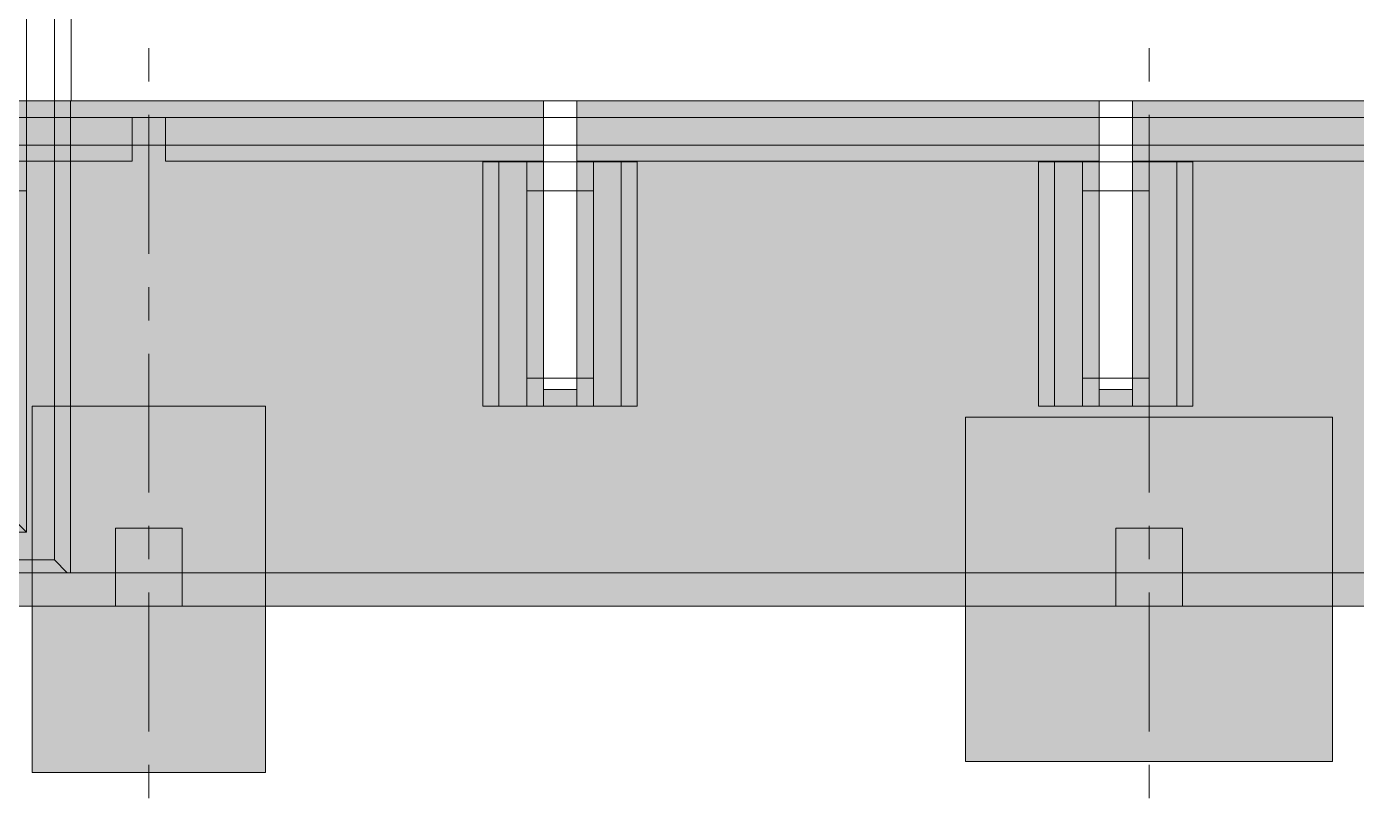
# Model space of a CAD drawing. Header units: millimetres. Extents: x -4000 to 187956, y -58990 to 162485.
# Drawn here: x 62930 to 74896, y -43006 to -36040 of the extents above; entities that cross this region are included whole.
import ezdxf

# ---------------------------------------------------------------- set-up
doc = ezdxf.new("R2010")
doc.units = ezdxf.units.MM
doc.linetypes.add('Grid Line 12_5mm', pattern=[2150, 1250, -300, 300, -300])
for name, color, linetype, lineweight in [('A-FLOR', 192, 'Continuous', 13), ('A-FLOR-PATT', 8, 'Continuous', 13), ('S-BEAM', 12, 'Continuous', 9), ('S-COLS', 52, 'Continuous', 9), ('S-GRID', 1, 'Continuous', 30)]:
    doc.layers.add(name, color=color, linetype=linetype, lineweight=lineweight)
pattern_1 = [(0, (0, 0), (812.8, 203.2), [33.528, -576.072, 33.528, -576.072, -3251.2]), (0, (0, 0), (812.8, 203.2), [-1219.2, 33.528, -1185.672, 33.528, -576.072, -1422.4]), (0, (0, 0), (812.8, 203.2), [-3048, 33.528, -372.872, 33.528, -982.472]), (120, (304.8, 101.6), (-582.37636, 602.30545), [33.528, -576.072, 33.528, -576.072, -3251.2]), (120, (304.8, 101.6), (-582.37636, 602.30545), [-1219.2, 33.528, -1185.672, 33.528, -576.072, -1422.4]), (120, (304.8, 101.6), (-582.37636, 602.30545), [-3048, 33.528, -372.872, 33.528, -982.472]), (240, (406.4, 508), (-230.42364, -805.50545), [33.528, -576.072, 33.528, -576.072, -3251.2]), (240, (406.4, 508), (-230.42364, -805.50545), [-1219.2, 33.528, -1185.672, 33.528, -576.072, -1422.4]), (240, (406.4, 508), (-230.42364, -805.50545), [-3048, 33.528, -372.872, 33.528, -982.472])]

# ---------------------------------------------------------------- blocks, each defined once
blk = doc.blocks.new('CMF2_NHAPHUTRO_S_rvt-1-0_000')
at = {"layer": 'A-FLOR-PATT', "lineweight": 9}
h = blk.add_hatch(dxfattribs=at)
h.set_pattern_fill('FP_1', color=250, style=0, pattern_type=2)
h.set_pattern_definition(pattern_1)
h.paths.add_polyline_path([(65080, -42756), (65080, -39456), (62980, -39456), (62980, -42756)])
h.paths.add_polyline_path([(157780, -42656), (161080, -42656), (161080, -39556), (157780, -39556), (157780, -41297)])
h.paths.add_polyline_path([(166780, -42656), (170080, -42656), (170080, -39556), (166780, -39556), (166780, -41297)])
h.paths.add_polyline_path([(152080, -42656), (152080, -39556), (148780, -39556), (148780, -42656)])
h.paths.add_polyline_path([(139780, -42656), (143080, -42656), (143080, -39556), (139780, -39556), (139780, -41297)])
h.paths.add_polyline_path([(132580, -42656), (135880, -42656), (135880, -39556), (132580, -39556), (132580, -41297)])
h.paths.add_polyline_path([(128680, -42656), (128680, -39556), (125380, -39556), (125380, -42656)])
h.paths.add_polyline_path([(121480, -42656), (121480, -39556), (118180, -39556), (118180, -42656)])
h.paths.add_polyline_path([(108855, -42656), (112155, -42656), (112155, -39556), (108855, -39556), (108855, -41297)])
h.paths.add_polyline_path([(100180, -42656), (103480, -42656), (103480, -39556), (100180, -39556), (100180, -41297)])
h.paths.add_polyline_path([(96280, -42656), (96280, -39556), (92980, -39556), (92980, -42656), (93524, -42656)])
h.paths.add_polyline_path([(85780, -42656), (89080, -42656), (89080, -39556), (85780, -39556), (85780, -41297)])
h.paths.add_polyline_path([(78580, -42656), (81880, -42656), (81880, -39556), (78580, -39556), (78580, -41297)])
h.paths.add_polyline_path([(71380, -42656), (74680, -42656), (74680, -39556), (71380, -39556), (71380, -41297)])
h.paths.add_polyline_path([(58480, -42656), (58480, -39556), (55180, -39556), (55180, -42656), (57244, -42656)])
h.paths.add_polyline_path([(178250, -42206), (178250, -38906), (176150, -38906), (176150, -42206)])
h.paths.add_polyline_path([(167380, -33006), (169480, -33006), (169480, -29706), (167380, -29706), (167380, -31953)])
h.paths.add_polyline_path([(158380, -33006), (160480, -33006), (160480, -29706), (158380, -29706), (158380, -31953)])
h.paths.add_polyline_path([(140380, -33006), (142480, -33006), (142480, -29706), (140380, -29706), (140380, -31953)])
h.paths.add_polyline_path([(133180, -33006), (135280, -33006), (135280, -29706), (133180, -29706), (133180, -31953)])
h.paths.add_polyline_path([(125980, -33006), (128080, -33006), (128080, -29706), (125980, -29706), (125980, -31953)])
h.paths.add_polyline_path([(120733, -33006), (120880, -33006), (120880, -29706), (118780, -29706), (118780, -33006)])
h.paths.add_polyline_path([(111555, -33006), (111555, -29706), (109455, -29706), (109455, -33006)])
h.paths.add_polyline_path([(95680, -33006), (95680, -29706), (93580, -29706), (93580, -33006)])
h.paths.add_polyline_path([(102880, -33006), (102880, -29706), (100780, -29706), (100780, -33006), (102593, -33006)])
h.paths.add_polyline_path([(88480, -33006), (88480, -29706), (86380, -29706), (86380, -33006)])
h.paths.add_polyline_path([(71980, -33006), (74080, -33006), (74080, -29706), (71980, -29706), (71980, -31953)])
h.paths.add_polyline_path([(65080, -33006), (65080, -29706), (62980, -29706), (62980, -33006)])
h.paths.add_polyline_path([(57244, -33006), (57880, -33006), (57880, -29706), (55780, -29706), (55780, -33006)])
h.paths.add_polyline_path([(178250, -32906), (178250, -29806), (176150, -29806), (176150, -32906)])
h.paths.add_polyline_path([(158280, -27956), (160380, -27956), (160380, -27056), (158280, -27056), (158280, -27281)])
h.paths.add_polyline_path([(63180, -27956), (65280, -27956), (65280, -27056), (63180, -27056), (63180, -27281)])
h.paths.add_polyline_path([(120733, -25756), (120880, -25756), (120880, -22656), (118780, -22656), (118780, -25756)])
h.paths.add_polyline_path([(128080, -25756), (128080, -22656), (125980, -22656), (125980, -25756)])
h.paths.add_polyline_path([(111555, -25756), (111555, -22656), (109455, -22656), (109455, -25756)])
h.paths.add_polyline_path([(71980, -25756), (74080, -25756), (74080, -22656), (71980, -22656)])
h.paths.add_polyline_path([(62980, -25756), (65080, -25756), (65080, -22656), (62980, -22656)])
h.paths.add_polyline_path([(55780, -25756), (57880, -25756), (57880, -22656), (55780, -22656)])
h.paths.add_polyline_path([(178230, -25256), (178230, -23156), (176130, -23156), (176130, -25256)])
h.paths.add_polyline_path([(169480, -25256), (169480, -23156), (167380, -23156), (167380, -25256)])
h.paths.add_polyline_path([(160480, -25256), (160480, -23156), (158380, -23156), (158380, -25256)])
h.paths.add_polyline_path([(151480, -25256), (151480, -23156), (149380, -23156), (149380, -25256)])
h.paths.add_polyline_path([(140380, -25256), (142480, -25256), (142480, -23156), (140380, -23156)])
h.paths.add_polyline_path([(133180, -25256), (135280, -25256), (135280, -23156), (133180, -23156)])
h.paths.add_polyline_path([(102593, -25256), (102880, -25256), (102880, -23156), (100780, -23156), (100780, -25256)])
h.paths.add_polyline_path([(95680, -25256), (95680, -23156), (93580, -23156), (93580, -25256)])
h.paths.add_polyline_path([(79180, -25256), (81280, -25256), (81280, -23156), (79180, -23156)])
h.paths.add_polyline_path([(88480, -25256), (88480, -23156), (86380, -23156), (86380, -25256)])
h = blk.add_hatch(dxfattribs=at)
h.set_pattern_fill('FP_1', color=250, style=0, pattern_type=2)
h.set_pattern_definition(pattern_1)
h.paths.add_polyline_path([(147130, -41256), (147130, -31006), (147030, -31006), (147030, -27156), (147080, -27156), (147080, -23659), (78890, -23659), (78890, -31006), (63930, -31006), (63930, -23956), (62775, -23956), (62775, -35907), (64614, -35907), (64614, -32902), (83678, -32903), (83878, -32703), (83878, -24807), (84178, -24807), (84178, -32703), (84378, -32903), (90478, -32903), (90678, -32703), (90678, -24807), (90978, -24807), (90978, -32703), (91178, -32903), (98679, -32903), (98878, -32703), (98879, -31653), (99179, -31653), (99178, -32703), (99378, -32903), (104279, -32903), (104478, -32703), (104478, -31653), (104779, -31653), (104778, -32703), (104978, -32903), (116679, -32904), (116878, -32704), (116879, -31654), (117179, -31654), (117178, -32704), (117378, -32904), (122279, -32904), (122478, -32704), (122479, -31654), (122779, -31654), (122778, -32704), (122978, -32904), (124128, -32904), (124128, -33504), (65514, -33502), (65214, -33802), (65214, -35907), (131428, -35909), (131428, -36709), (130080, -36709), (130080, -39307), (129780, -39307), (129780, -36709), (125080, -36709), (125080, -39307), (124780, -39307), (124780, -36709), (119530, -36709), (119530, -39307), (119230, -39307), (119230, -36709), (114580, -36708), (114580, -39307), (114280, -39307), (114280, -36708), (107280, -36708), (107280, -39307), (106980, -39307), (106980, -36708), (102280, -36708), (102280, -39307), (101980, -39307), (101980, -36708), (96280, -36708), (96280, -39307), (95980, -39307), (95980, -36708), (91280, -36708), (91280, -39307), (90980, -39307), (90980, -36708), (83880, -36707), (83880, -39307), (83580, -39307), (83580, -36707), (78880, -36707), (78880, -39307), (78580, -39307), (78580, -36707), (72880, -36707), (72880, -39307), (72580, -39307), (72580, -36707), (67880, -36707), (67880, -39307), (67580, -39307), (67580, -36707), (62775, -36707), (62775, -40441), (58075, -40441), (58075, -23956), (56830, -23956), (56829, -41256), (141730, -41256)])
h.paths.add_polyline_path([(62180, -39841), (62180, -36707), (58675, -36706), (58675, -39238), (59128, -39841), (61779, -39841)])
h.paths.add_polyline_path([(62175, -35907), (62175, -23956), (58675, -23956), (58675, -35906), (62030, -35907)])
at = {"layer": 'S-BEAM'}
h = blk.add_hatch(dxfattribs=at)
h.set_pattern_fill('FP_1', color=256, style=0, pattern_type=2)
h.set_pattern_definition(pattern_1)
h.paths.add_polyline_path([(146830, -41256), (146830, -40956), (57230, -40956), (57230, -41256), (138873, -41256)])
at = {"layer": 'S-COLS', "lineweight": 5, "transparency": 33554534}
for points in [[(64330, -41256), (64330, -40556), (63730, -40556), (63730, -41256)], [(73330, -41256), (73330, -40556), (72730, -40556), (72730, -41256)]]:
    blk.add_hatch(color=256, dxfattribs=at).paths.add_polyline_path(points)
at = {"layer": 'A-FLOR', "color": 81, "lineweight": 15}
for p, q in [((62775, -36707), (62930, -36707)), ((62930, -36707), (63325, -36707)), ((63325, -36707), (63330, -36707)), ((67580, -36857), (67580, -37252)), ((67880, -37252), (67880, -36857)), ((72580, -36857), (72580, -37252)), ((72880, -37252), (72880, -36857)), ((67580, -37252), (67580, -37257)), ((67580, -37257), (67580, -37519)), ((67880, -37257), (67880, -37252)), ((67880, -37519), (67880, -37257)), ((72580, -37252), (72580, -37257)), ((72580, -37257), (72580, -37519)), ((72880, -37257), (72880, -37252)), ((72880, -37519), (72880, -37257)), ((67580, -39206), (67580, -39307)), ((67880, -39307), (67880, -39206)), ((72580, -39206), (72580, -39307)), ((72880, -39307), (72880, -39206)), ((67580, -39307), (67880, -39307)), ((72580, -39307), (72880, -39307)), ((63325, -39456), (62980, -39456)), ((62980, -39456), (62980, -41256)), ((63325, -39456), (65080, -39456)), ((65080, -39456), (65080, -40956)), ((71380, -40956), (71380, -39556)), ((71380, -39556), (74680, -39556)), ((74680, -39556), (74680, -40956)), ((65080, -41256), (65080, -40956)), ((71380, -40956), (71380, -41256)), ((74680, -41256), (74680, -40956)), ((63730, -41256), (57230, -41256)), ((72730, -41256), (64330, -41256)), ((79930, -41256), (73330, -41256))]:
    blk.add_line(p, q, dxfattribs=at)
at = {"layer": 'A-FLOR', "color": 94, "lineweight": 15}
for p, q in [((67580, -36707), (62775, -36707)), ((67580, -36857), (67580, -36707)), ((72580, -36707), (67880, -36707)), ((67880, -36707), (67880, -36857)), ((72580, -36857), (72580, -36707)), ((78580, -36707), (72880, -36707)), ((72880, -36707), (72880, -36857)), ((67580, -37107), (67580, -36857)), ((67880, -36857), (67880, -37107)), ((72580, -37107), (72580, -36857)), ((72880, -36857), (72880, -37107)), ((67580, -37257), (67580, -37107)), ((67880, -37107), (67880, -37257)), ((72580, -37257), (72580, -37107)), ((72880, -37107), (72880, -37257)), ((67580, -37519), (67580, -37257)), ((67880, -37257), (67880, -37519)), ((72580, -37519), (72580, -37257)), ((72880, -37257), (72880, -37519)), ((67580, -39206), (67580, -37519)), ((67880, -37519), (67880, -39206)), ((72580, -39206), (72580, -37519)), ((72880, -37519), (72880, -39206)), ((67580, -39307), (67580, -39206)), ((67880, -39206), (67880, -39307)), ((72580, -39307), (72580, -39206)), ((72880, -39206), (72880, -39307)), ((67880, -39307), (67580, -39307)), ((72880, -39307), (72580, -39307)), ((57230, -41256), (63730, -41256)), ((62980, -41256), (62980, -42756)), ((64330, -41256), (72730, -41256)), ((65080, -42756), (65080, -41256)), ((71380, -41256), (71380, -42656)), ((73330, -41256), (79930, -41256)), ((74680, -42656), (74680, -41256)), ((71380, -42656), (74680, -42656)), ((62980, -42756), (65080, -42756))]:
    blk.add_line(p, q, dxfattribs=at)
at = {"layer": 'A-FLOR', "color": 93, "lineweight": 15}
for p, q in [((63330, -36707), (67580, -36707)), ((67580, -36707), (67580, -36857)), ((67880, -36857), (67880, -36707)), ((67880, -36707), (72580, -36707)), ((72580, -36707), (72580, -36857)), ((72880, -36857), (72880, -36707)), ((72880, -36707), (78580, -36707)), ((67580, -37519), (67580, -39206)), ((67880, -39206), (67880, -37519)), ((72580, -37519), (72580, -39206)), ((72880, -39206), (72880, -37519)), ((65080, -39456), (63325, -39456)), ((65080, -40956), (65080, -39456)), ((74680, -39556), (71380, -39556)), ((71380, -39556), (71380, -40956)), ((74680, -40956), (74680, -39556)), ((62980, -42756), (62980, -41256)), ((65080, -41256), (65080, -42756)), ((71380, -42656), (71380, -41256)), ((74680, -41256), (74680, -42656)), ((74680, -42656), (71380, -42656)), ((65080, -42756), (62980, -42756))]:
    blk.add_line(p, q, dxfattribs=at)
at = {"layer": 'A-FLOR', "color": 71, "lineweight": 15}
for p, q in [((62980, -41256), (62980, -39456)), ((62980, -39456), (63325, -39456)), ((65080, -40956), (65080, -41256)), ((71380, -41256), (71380, -40956)), ((74680, -40956), (74680, -41256))]:
    blk.add_line(p, q, dxfattribs=at)
at = {"layer": 'A-FLOR', "color": 63, "lineweight": 15}
for p, q in [((64330, -41256), (63730, -41256)), ((73330, -41256), (72730, -41256))]:
    blk.add_line(p, q, dxfattribs=at)
at = {"layer": 'S-BEAM', "color": 253}
for p, q in [((63180, -35757), (63180, -36857)), ((62930, -35907), (62930, -36707)), ((62930, -36707), (62930, -35907)), ((62775, -36707), (62930, -36707)), ((62930, -36707), (63325, -36707)), ((63330, -36707), (63325, -36707)), ((62775, -36857), (63880, -36857)), ((63880, -36857), (64180, -36857)), ((63880, -36857), (63880, -37107)), ((64180, -36857), (67580, -36857)), ((64180, -36857), (64180, -37107)), ((67580, -36857), (67580, -37252)), ((67880, -36857), (72580, -36857)), ((67880, -37252), (67880, -36857)), ((72580, -36857), (72580, -37252)), ((72880, -36857), (78580, -36857)), ((72880, -37252), (72880, -36857)), ((64180, -37107), (63880, -37107)), ((63880, -37107), (63880, -37252)), ((64180, -37252), (64180, -37107)), ((67580, -37107), (67880, -37107)), ((67580, -37107), (67880, -37107)), ((72580, -37107), (72880, -37107)), ((72580, -37107), (72880, -37107)), ((63180, -37252), (63180, -37257)), ((63180, -37252), (63180, -37257)), ((63180, -37257), (63180, -39456)), ((63180, -37257), (63180, -40841)), ((67035, -37257), (67430, -37257)), ((67180, -37257), (67180, -39456)), ((67180, -37257), (67180, -39456)), ((67430, -37257), (67580, -37257)), ((67580, -37257), (67580, -37252)), ((67880, -37257), (67580, -37257)), ((67580, -37257), (67880, -37257)), ((67580, -37519), (67580, -37257)), ((67880, -37252), (67880, -37257)), ((67880, -37257), (67880, -37519)), ((67880, -37257), (67880, -37519)), ((67880, -37257), (68030, -37257)), ((67880, -37519), (67880, -37257)), ((68030, -37257), (68425, -37257)), ((68280, -37257), (68280, -39456)), ((68280, -37257), (68280, -39456)), ((72035, -37257), (72430, -37257)), ((72180, -37257), (72180, -39456)), ((72180, -37257), (72180, -39456)), ((72430, -37257), (72580, -37257)), ((72580, -37257), (72580, -37252)), ((72880, -37257), (72580, -37257)), ((72580, -37257), (72880, -37257)), ((72580, -37519), (72580, -37257)), ((72880, -37252), (72880, -37257)), ((73030, -37257), (72880, -37257)), ((72880, -37257), (72880, -37519)), ((72880, -37257), (72880, -37519)), ((72880, -37257), (73030, -37257)), ((72880, -37519), (72880, -37257)), ((73030, -37257), (73280, -37257)), ((73280, -37257), (73280, -39456)), ((73280, -37257), (73280, -39456)), ((73280, -37257), (73425, -37257)), ((62930, -37519), (62775, -37519)), ((62930, -37519), (62930, -39028)), ((67430, -37519), (67430, -39206)), ((67430, -37519), (67580, -37519)), ((67880, -37519), (68030, -37519)), ((68030, -37519), (68030, -39206)), ((72430, -37519), (72430, -39206)), ((72430, -37519), (72580, -37519)), ((72880, -37519), (73030, -37519)), ((73030, -37519), (73030, -39206)), ((67580, -39206), (67430, -39206)), ((67580, -39307), (67580, -39206)), ((68030, -39206), (67880, -39206)), ((67880, -39206), (67880, -39307)), ((72580, -39206), (72430, -39206)), ((72580, -39307), (72580, -39206)), ((73030, -39206), (72880, -39206)), ((72880, -39206), (72880, -39307)), ((67580, -39307), (67580, -39456)), ((67580, -39456), (67580, -39307)), ((67880, -39307), (67580, -39307)), ((67880, -39307), (67880, -39456)), ((67880, -39307), (67880, -39456)), ((72580, -39307), (72580, -39456)), ((72580, -39456), (72580, -39307)), ((72880, -39307), (72580, -39307)), ((72880, -39307), (72880, -39456)), ((72880, -39307), (72880, -39456)), ((67035, -39456), (67180, -39456)), ((67180, -39456), (67430, -39456)), ((67580, -39456), (67430, -39456)), ((67430, -39456), (67580, -39456)), ((67880, -39456), (67580, -39456)), ((67580, -39456), (67880, -39456)), ((68030, -39456), (67880, -39456)), ((67880, -39456), (68030, -39456)), ((68030, -39456), (68280, -39456)), ((68280, -39456), (68425, -39456)), ((72035, -39456), (72180, -39456)), ((72180, -39456), (72430, -39456)), ((72580, -39456), (72430, -39456)), ((72430, -39456), (72580, -39456)), ((72880, -39456), (72580, -39456)), ((72580, -39456), (72880, -39456)), ((73030, -39456), (72880, -39456)), ((72880, -39456), (73030, -39456)), ((73030, -39456), (73280, -39456)), ((73280, -39456), (73425, -39456)), ((57675, -40841), (63180, -40841)), ((58480, -40841), (62980, -40841)), ((63295, -40956), (57560, -40956)), ((63325, -40956), (63295, -40956)), ((63730, -40956), (63325, -40956)), ((63761, -40956), (63730, -40956)), ((63730, -41256), (63730, -40956)), ((63730, -40956), (63730, -41256)), ((72730, -40956), (64330, -40956)), ((73261, -40956), (72730, -40956)), ((72730, -41256), (72730, -40956)), ((72730, -40956), (72730, -41256)), ((79930, -40956), (73330, -40956)), ((57230, -41256), (63730, -41256)), ((63730, -41256), (64330, -41256)), ((64330, -41256), (72730, -41256)), ((72730, -41256), (73330, -41256)), ((73330, -41256), (79930, -41256))]:
    blk.add_line(p, q, dxfattribs=at)
at = {"layer": 'S-BEAM', "color": 252}
for p, q in [((63180, -36707), (63180, -35907)), ((62930, -36707), (63330, -36707)), ((62930, -36707), (62930, -37257)), ((63180, -36707), (63330, -36707)), ((63325, -36707), (63325, -37257)), ((63880, -36857), (63880, -37252)), ((64180, -37252), (64180, -36857)), ((67580, -36857), (67880, -36857)), ((72580, -36857), (72880, -36857)), ((67580, -37107), (67880, -37107)), ((67580, -37257), (67580, -37107)), ((67880, -37107), (67880, -37257)), ((72580, -37107), (72880, -37107)), ((72580, -37257), (72580, -37107)), ((72880, -37107), (72880, -37257)), ((63880, -37252), (62775, -37252)), ((63325, -37257), (63325, -40956)), ((67580, -37252), (64180, -37252)), ((67035, -39456), (67035, -37257)), ((67430, -37257), (67430, -39456)), ((67430, -37519), (67430, -37257)), ((67880, -37257), (67580, -37257)), ((67580, -37257), (67580, -37519)), ((67580, -37519), (67580, -37257)), ((72580, -37252), (67880, -37252)), ((68030, -39456), (68030, -37257)), ((68030, -37257), (68030, -37519)), ((68425, -37257), (68425, -39456)), ((72035, -39456), (72035, -37257)), ((72430, -37257), (72430, -39456)), ((72430, -37519), (72430, -37257)), ((72880, -37257), (72580, -37257)), ((72580, -37257), (72580, -37519)), ((72580, -37519), (72580, -37257)), ((78580, -37252), (72880, -37252)), ((72880, -37257), (73030, -37257)), ((73030, -39456), (73030, -37257)), ((73030, -37257), (73425, -37257)), ((73030, -37257), (73030, -37519)), ((73425, -37257), (73425, -39456)), ((67580, -37519), (67430, -37519)), ((67580, -37519), (67880, -37519)), ((67880, -37519), (67880, -39206)), ((68030, -37519), (67880, -37519)), ((72580, -37519), (72430, -37519)), ((72580, -37519), (72880, -37519)), ((72880, -37519), (72880, -39206)), ((73030, -37519), (72880, -37519)), ((62930, -39028), (62930, -40591)), ((67430, -39206), (67580, -39206)), ((67430, -39456), (67430, -39206)), ((67880, -39206), (67580, -39206)), ((67880, -39206), (68030, -39206)), ((68030, -39206), (68030, -39456)), ((72430, -39206), (72580, -39206)), ((72430, -39456), (72430, -39206)), ((72880, -39206), (72580, -39206)), ((72880, -39206), (73030, -39206)), ((73030, -39206), (73030, -39456)), ((67430, -39456), (67035, -39456)), ((68030, -39456), (67430, -39456)), ((68425, -39456), (68030, -39456)), ((72430, -39456), (72035, -39456)), ((73030, -39456), (72430, -39456)), ((73425, -39456), (73030, -39456)), ((57925, -40591), (62930, -40591))]:
    blk.add_line(p, q, dxfattribs=at)
at = {"layer": 'S-BEAM', "color": 250}
for p, q in [((63180, -35907), (63180, -36707)), ((63330, -35907), (63330, -36707)), ((62775, -36707), (62930, -36707)), ((62930, -36707), (63180, -36707)), ((63330, -36707), (131178, -36707)), ((67580, -36857), (67880, -36857)), ((67580, -37107), (67580, -36857)), ((67880, -36857), (67880, -37107)), ((72580, -36857), (72880, -36857)), ((72580, -37107), (72580, -36857)), ((72880, -36857), (72880, -37107)), ((67580, -37107), (67880, -37107)), ((72580, -37107), (72880, -37107)), ((67880, -37257), (67580, -37257)), ((67580, -37257), (67580, -37519)), ((67880, -37519), (67880, -37257)), ((72880, -37257), (72580, -37257)), ((72580, -37257), (72580, -37519)), ((72880, -37519), (72880, -37257)), ((67580, -37519), (67580, -39206)), ((67880, -37519), (67580, -37519)), ((72580, -37519), (72580, -39206)), ((72880, -37519), (72580, -37519)), ((67580, -39206), (67880, -39206)), ((67580, -39206), (67580, -39307)), ((67880, -39307), (67880, -39206)), ((72580, -39206), (72880, -39206)), ((72580, -39206), (72580, -39307)), ((72880, -39307), (72880, -39206)), ((67580, -39307), (67880, -39307)), ((72580, -39307), (72880, -39307)), ((63730, -40956), (57230, -40956)), ((64330, -40956), (63730, -40956)), ((72730, -40956), (64330, -40956)), ((73330, -40956), (72730, -40956)), ((79930, -40956), (73330, -40956)), ((57230, -41256), (63730, -41256)), ((63730, -41256), (64330, -41256)), ((64330, -41256), (72730, -41256)), ((72730, -41256), (73330, -41256)), ((73330, -41256), (79930, -41256))]:
    blk.add_line(p, q, dxfattribs=at)
at = {"layer": 'S-BEAM', "color": 254}
for p, q in [((63180, -35907), (63180, -36707)), ((62930, -36707), (62930, -36857)), ((62930, -36857), (62930, -36707)), ((63180, -36707), (63180, -37252)), ((62775, -36857), (63325, -36857)), ((62930, -36857), (62930, -37252)), ((62930, -37252), (62930, -36857)), ((63180, -36857), (63180, -37252)), ((63325, -36857), (67580, -36857)), ((67880, -36857), (72580, -36857)), ((72880, -36857), (78580, -36857)), ((62775, -37107), (63325, -37107)), ((62930, -37107), (63325, -37107)), ((63325, -37107), (63880, -37107)), ((63325, -37107), (67580, -37107)), ((64180, -37107), (67580, -37107)), ((67880, -37107), (72580, -37107)), ((67880, -37107), (72580, -37107)), ((72880, -37107), (78580, -37107)), ((72880, -37107), (78580, -37107)), ((62930, -37252), (62930, -37257)), ((62930, -37257), (62930, -37252)), ((62930, -37257), (62930, -37519)), ((62930, -37519), (62930, -37257)), ((67035, -37257), (67180, -37257)), ((67180, -37257), (67430, -37257)), ((67580, -37257), (67430, -37257)), ((67430, -37257), (67430, -37519)), ((67430, -37257), (67580, -37257)), ((67430, -37257), (67430, -37519)), ((67430, -37257), (67580, -37257)), ((67580, -37257), (67880, -37257)), ((68030, -37257), (67880, -37257)), ((67880, -37257), (68030, -37257)), ((67880, -37257), (68030, -37257)), ((68030, -37257), (68030, -37519)), ((68030, -37257), (68280, -37257)), ((68030, -37519), (68030, -37257)), ((68280, -37257), (68425, -37257)), ((72035, -37257), (72180, -37257)), ((72180, -37257), (72430, -37257)), ((72580, -37257), (72430, -37257)), ((72430, -37257), (72430, -37519)), ((72430, -37257), (72580, -37257)), ((72430, -37257), (72430, -37519)), ((72430, -37257), (72580, -37257)), ((72580, -37257), (72880, -37257)), ((72880, -37257), (73030, -37257)), ((73030, -37257), (73030, -37519)), ((73030, -37519), (73030, -37257)), ((62780, -37519), (62930, -37519)), ((62930, -39028), (62930, -40591)), ((62930, -40591), (62930, -39028)), ((67430, -39206), (67430, -39456)), ((67430, -39206), (67430, -39456)), ((67580, -39206), (67580, -39307)), ((67580, -39307), (67580, -39206)), ((67880, -39206), (67880, -39307)), ((67880, -39206), (67880, -39307)), ((68030, -39206), (68030, -39456)), ((68030, -39456), (68030, -39206)), ((72430, -39206), (72430, -39456)), ((72430, -39206), (72430, -39456)), ((72580, -39206), (72580, -39307)), ((72580, -39307), (72580, -39206)), ((72880, -39206), (72880, -39307)), ((72880, -39206), (72880, -39307)), ((73030, -39206), (73030, -39456)), ((73030, -39456), (73030, -39206)), ((63180, -39456), (63180, -40841)), ((67430, -39456), (68030, -39456)), ((72430, -39456), (73030, -39456)), ((62930, -40591), (62780, -40441)), ((62780, -40441), (62930, -40591)), ((62930, -40591), (62780, -40441)), ((61368, -40591), (62930, -40591)), ((62980, -40841), (63180, -40841)), ((63180, -40841), (63295, -40956)), ((63295, -40956), (63180, -40841)), ((63325, -40956), (57530, -40956)), ((63295, -40956), (57560, -40956)), ((63325, -40956), (63295, -40956))]:
    blk.add_line(p, q, dxfattribs=at)
at = {"layer": 'S-BEAM', "color": 251}
for p, q in [((64330, -40956), (63761, -40956)), ((64330, -40956), (64330, -41256)), ((64330, -41256), (64330, -40956)), ((73330, -40956), (73261, -40956)), ((73330, -41256), (73330, -40956)), ((73330, -41256), (73330, -40956))]:
    blk.add_line(p, q, dxfattribs=at)
at = {"layer": 'S-COLS', "color": 250}
for p, q in [((64330, -40556), (63730, -40556)), ((63730, -40556), (63730, -41256)), ((64330, -40556), (63730, -40556)), ((63730, -40556), (63730, -41256)), ((64330, -41256), (64330, -40556)), ((64330, -41256), (64330, -40556)), ((73330, -40556), (72730, -40556)), ((72730, -40556), (72730, -41256)), ((73330, -40556), (72730, -40556)), ((72730, -40556), (72730, -41256)), ((73330, -41256), (73330, -40556)), ((73330, -41256), (73330, -40556)), ((63730, -41256), (64330, -41256)), ((72730, -41256), (73330, -41256))]:
    blk.add_line(p, q, dxfattribs=at)
at = {"layer": 'S-GRID', "linetype": 'Grid Line 12_5mm', "lineweight": 9}
for p, q in [((64030, -13185), (64030, -57690)), ((73030, -13185), (73030, -57690)), ((47977, -41256), (186656, -41256))]:
    blk.add_line(p, q, dxfattribs=at)

msp = doc.modelspace()

# ---------------------------------------------------------------- block references
at = {"lineweight": 5}
msp.add_blockref('CMF2_NHAPHUTRO_S_rvt-1-0_000', (0, 0), dxfattribs=at)

doc.saveas('drawing.dxf')
